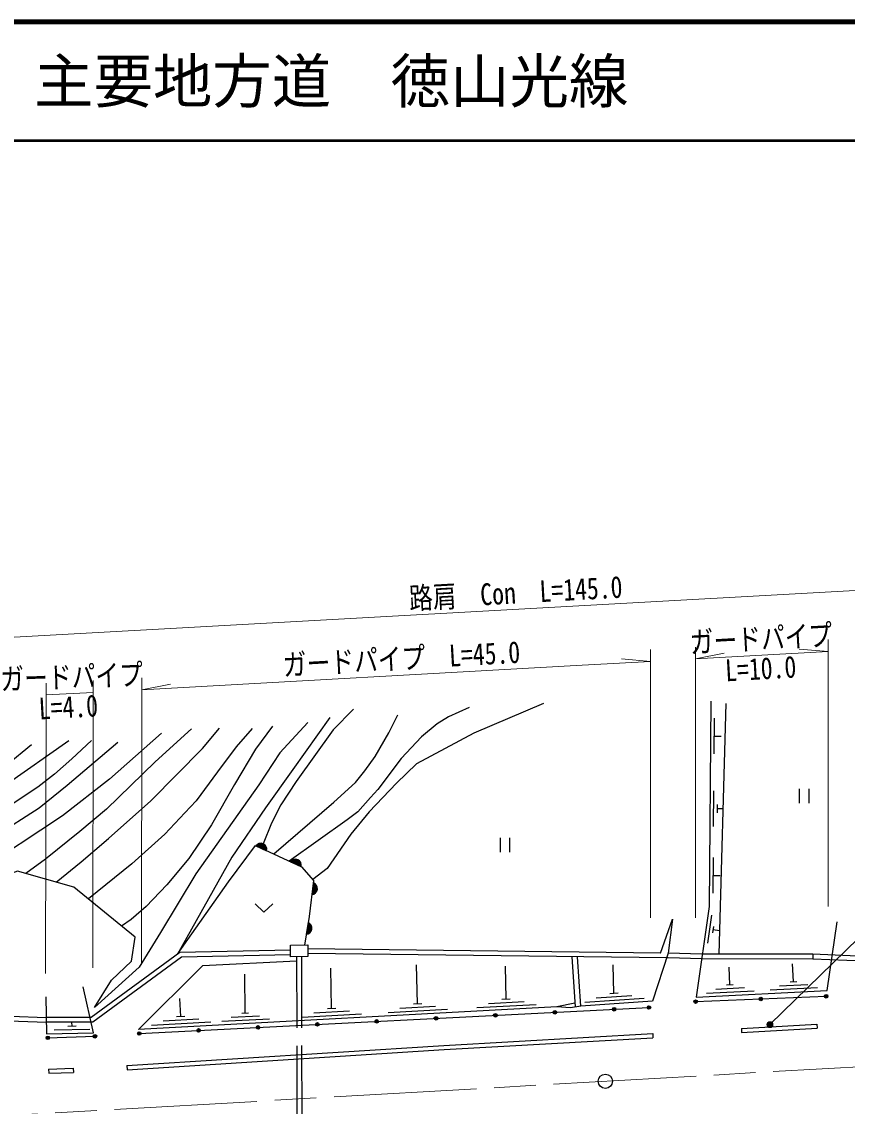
# Model space of a CAD drawing. Units: millimetres at full size, sheet at 1:1000; details may follow other scales. Extents: x 40000 to 680000, y 20000 to 380000.
# Drawn here: x 215198 to 284651, y 288696 to 380000 of the extents above; entities that cross this region are included whole.
import ezdxf
from ezdxf.enums import TextEntityAlignment as Align

# ---------------------------------------------------------------- set-up
doc = ezdxf.new("R2010")
doc.units = ezdxf.units.MM
doc.header["$LTSCALE"] = 1000
doc.linetypes.add('CHAIN', pattern=[18.5, 12, -1.5, 3.5, -1.5])
doc.linetypes.add('DASHED', pattern=[7.5, 6, -1.5])
for name, color, linetype, lineweight in [('M-BGD', 7, 'Continuous', 25), ('M-BMK', 2, 'CHAIN', 13), ('M-BMK-SRVR', 3, 'Continuous', 25), ('M-STR-HTXT', 7, 'Continuous', 13), ('M-TTL', 2, 'Continuous', 140), ('M-TTL-LINE', 7, 'Continuous', 50)]:
    doc.layers.add(name, color=color, linetype=linetype, lineweight=lineweight)
doc.layers.add('M-TTL-TXT', color=7, linetype='Continuous')
doc.styles.add('ＭＳ ゴシック', font='')
doc.styles.get('ＭＳ ゴシック').set_extended_font_data('MS Gothic')

msp = doc.modelspace()

# ---------------------------------------------------------------- hatches: boundary and pattern name
at = {"layer": 'M-BGD'}
for points in [[(234901, 310627, -0.82183), (235801, 310213)], [(237808, 309290, -0.82183), (238708, 308876)], [(239732, 307505, -0.82183), (239610, 306522)], [(239295, 304158, -0.82183), (239131, 303181)], [(271743, 297499, -1), (272043, 297514, -0.41421), (271901, 297357, -0.41421)], [(277230, 297726, -1), (277530, 297741, -0.41421), (277388, 297583, -0.41421)], [(282718, 297952, -1), (283017, 297967, -0.41421), (282875, 297810, -0.41421)], [(259895, 296605, -1), (260194, 296621, -0.41421), (260052, 296463, -0.41421)], [(264888, 296860, -1), (265188, 296876, -0.41421), (265045, 296718, -0.41421)], [(267818, 297010, -1), (268117, 297025, -0.41421), (267975, 296868, -0.41421)], [(244914, 295840, -1), (245214, 295855, -0.41421), (245072, 295698, -0.41421)], [(249908, 296095, -1), (250207, 296110, -0.41421), (250065, 295953, -0.41421)], [(254901, 296350, -1), (255201, 296365, -0.41421), (255059, 296208, -0.41421)], [(224940, 294819, -1), (225240, 294834, -0.41421), (225098, 294677, -0.41421)], [(229934, 295074, -1), (230233, 295090, -0.41421), (230091, 294932, -0.41421)], [(234927, 295330, -1), (235227, 295345, -0.41421), (235085, 295187, -0.41421)], [(239921, 295585, -1), (240220, 295600, -0.41421), (240078, 295443, -0.41421)], [(217246, 294462, -0.41421), (217396, 294612, -0.41421), (217546, 294462, -1)], [(221205, 294590, -0.41421), (221355, 294740, -0.41421), (221505, 294590, -1)]]:
    msp.add_hatch(color=256, dxfattribs=at).paths.add_polyline_path(points)
at = {"layer": 'M-STR-HTXT'}
msp.add_hatch(color=256, dxfattribs=at).paths.add_polyline_path([(278365, 295690, -1), (277926, 295451, -1)])

# ---------------------------------------------------------------- linework, layer by layer
at = {"layer": 'M-BGD'}
for p, q in [((273865, 301497), (274463, 322599)), ((273464, 321358), (273437, 318359)), ((273451, 319858), (274051, 319853)), ((273408, 315259), (273381, 312259)), ((280603, 315412), (280603, 314212)), ((281403, 315412), (281403, 314212)), ((273698, 314106), (273691, 313406)), ((273695, 313756), (274212, 313752)), ((234901, 310627), (235801, 310213)), ((255439, 311291), (255439, 310091)), ((256239, 311291), (256239, 310091)), ((273357, 309633), (273329, 306633)), ((237808, 309290), (238708, 308876)), ((273343, 308133), (273943, 308128)), ((239732, 307505), (239610, 306522)), ((239295, 304158), (239131, 303181)), ((273223, 304799), (272888, 302423)), ((273392, 303846), (273314, 303292)), ((273353, 303569), (273921, 303489)), ((268935, 301591), (239269, 301948)), ((269465, 301185), (239275, 301548)), ((281751, 301494), (272456, 301498)), ((281751, 301494), (281751, 301094)), ((248501, 297336), (248413, 300598)), ((255949, 297736), (255907, 300504)), ((261472, 301281), (261758, 297062)), ((261918, 301276), (262199, 297128)), ((265015, 298221), (264950, 300607)), ((274782, 298925), (274706, 300423)), ((280118, 299194), (280042, 300692)), ((234001, 296556), (233978, 299826)), ((241263, 296947), (241200, 300333)), ((273598, 298565), (275995, 298686)), ((274502, 298911), (275061, 298939)), ((278150, 298494), (282145, 298695)), ((278934, 298834), (281331, 298954)), ((279838, 299179), (280397, 299208)), ((228581, 296265), (228501, 297763)), ((255600, 297718), (256299, 297755)), ((262561, 297453), (267549, 297792)), ((263538, 297820), (266531, 298023)), ((264665, 298197), (265364, 298245)), ((271893, 297507), (282867, 297960)), ((272814, 298226), (276809, 298426)), ((225090, 294827), (267968, 297018)), ((240914, 296928), (241613, 296966)), ((246037, 296603), (251029, 296871)), ((247019, 296956), (250015, 297117)), ((248151, 297317), (248850, 297355)), ((253485, 297003), (258478, 297271)), ((254468, 297356), (257463, 297517)), ((227100, 295885), (230095, 296046)), ((228232, 296246), (228931, 296284)), ((232036, 295850), (236030, 296065)), ((232819, 296192), (235215, 296321)), ((233721, 296541), (234281, 296571)), ((238799, 296213), (243792, 296482)), ((239781, 296567), (242777, 296728)), ((217940, 295122), (220939, 295187)), ((219083, 295447), (219783, 295462)), ((219433, 295454), (219426, 295778)), ((226117, 295532), (231110, 295800)), ((275744, 295258), (282088, 295617)), ((275744, 295258), (275763, 294909)), ((275763, 294909), (282108, 295267)), ((282088, 295617), (282108, 295267)), ((217396, 294462), (221355, 294590)), ((250713, 293820), (268281, 294815)), ((250734, 293470), (268301, 294466)), ((268281, 294815), (268301, 294466)), ((224047, 292126), (250713, 293820)), ((224069, 291777), (250734, 293470)), ((217463, 291830), (219530, 291898)), ((217463, 291830), (217475, 291480)), ((217475, 291480), (219542, 291549)), ((219530, 291898), (219542, 291549)), ((224047, 292126), (224069, 291777))]:
    msp.add_line(p, q, dxfattribs=at)
at = {"layer": 'M-BGD', "linetype": 'DASHED'}
for p, q in [((286154, 301305), (281751, 301494)), ((238323, 301295), (238371, 277496)), ((238723, 301301), (238771, 277511)), ((286030, 300910), (281751, 301094)), ((214132, 295896), (217273, 295774)), ((214254, 296291), (217264, 296174))]:
    msp.add_line(p, q, dxfattribs=at)
at = {"layer": 'M-BGD'}
for points in [[(259106, 322603), (253244, 320106), (248396, 317533), (246729, 315898), (244419, 313480), (242897, 311601), (240899, 308708), (239676, 307791)], [(273178, 322794), (273019, 305504), (271947, 297882), (282952, 298435), (283804, 304227)], [(241114, 321436), (237994, 317061), (235720, 313824), (232887, 309671), (228306, 301494)], [(243112, 322114), (241403, 320375), (238283, 316048), (236999, 314084), (236199, 312529), (235503, 310798)], [(236395, 309940), (241464, 314287), (243265, 315950), (244070, 316941), (244942, 318131), (246085, 320136), (246833, 321646)], [(252836, 322260), (251111, 321485), (250155, 320889), (248824, 319791), (247115, 317979), (245149, 315365), (244554, 314698), (243478, 313483), (242568, 312809), (237692, 309344)], [(229474, 320479), (226432, 317686), (222329, 313699), (220075, 311821), (217202, 309504), (215537, 308301)], [(218096, 307576), (220192, 309271), (222506, 311247), (226073, 314406), (230401, 318811), (231835, 320541)], [(234590, 320505), (233231, 318954), (231665, 316865), (229871, 314420), (228931, 313393), (227229, 311618), (224457, 309095), (220804, 306157)], [(239258, 321010), (236921, 318448), (235141, 315763), (229838, 308255), (226881, 303314), (225079, 300400), (221329, 297025)], [(236308, 320698), (234864, 318767), (233098, 315792), (231159, 312384), (229271, 309555), (227409, 307350), (225656, 305507), (224401, 304412), (223603, 303871)], [(226949, 320096), (222578, 316245), (218619, 313136), (211391, 308391), (206494, 305446), (202600, 303039), (198409, 301098), (187639, 296801)], [(216034, 319136), (211898, 315761), (206996, 312355), (203625, 310543), (196444, 306499), (192318, 304677), (187760, 302939), (183176, 301590), (179998, 300791), (177460, 300474), (174307, 300221)], [(175337, 299038), (177999, 299267), (180847, 299681), (186872, 300948), (188654, 301504), (191318, 302598), (194789, 304196), (199751, 306910), (203372, 309047), (206711, 310952), (209689, 312953), (213796, 315738), (219153, 319488)], [(221055, 319497), (219408, 317934), (217967, 316660), (216560, 315566), (208084, 309943), (202248, 306592), (197548, 303939), (195540, 302884), (193012, 301856), (190763, 301003), (188237, 300183), (183120, 298179)], [(186646, 297969), (188628, 298266), (190202, 298770), (194691, 300677), (199762, 303193), (203373, 305199), (208009, 308228), (212967, 311454), (216666, 313817), (219026, 315720), (223284, 319359)], [(228306, 301494), (232605, 307594), (234874, 310640), (238732, 308865), (239756, 307699), (239379, 304667), (238980, 302272)], [(221329, 297025), (222761, 299302), (224426, 300908), (224731, 302948), (219582, 307155), (214836, 308500), (212136, 307489), (206391, 299510), (203870, 298428), (203261, 297272), (201429, 296656), (196391, 296396), (194785, 295975), (179598, 295326), (178973, 293284), (162545, 292383), (157032, 291932), (105677, 288951)], [(234827, 305749), (235577, 305049), (236327, 305749)], [(268935, 301591), (269958, 304455), (269595, 301583), (268272, 297540), (262238, 297131), (261355, 296998), (260229, 297065)], [(237812, 301839), (228514, 301646), (221041, 296181), (217264, 296174)], [(237820, 301439), (228648, 301249), (221172, 295781), (217273, 295774)], [(261736, 297389), (260229, 297065), (225026, 295173), (230423, 300541), (238324, 300942)], [(281751, 301094), (281742, 301094), (272405, 301098)], [(217226, 297903), (217294, 294807), (221227, 294893), (220381, 298764)]]:
    msp.add_lwpolyline(points, dxfattribs=at)
msp.add_lwpolyline([(237808, 302254), (239264, 302276), (239279, 301310), (237822, 301288)], close=True, dxfattribs=at)
at = {"layer": 'M-BGD', "linetype": 'DASHED'}
for points in [[(272456, 301498), (272411, 301498), (269595, 301583)], [(272405, 301098), (269587, 301183), (269465, 301185)]]:
    msp.add_lwpolyline(points, dxfattribs=at)
at = {"layer": 'M-BGD'}
for centre in [(271893, 297507), (277380, 297733), (282867, 297960), (260044, 296613), (265038, 296868), (267968, 297018), (245064, 295847), (250057, 296103), (255051, 296358), (225090, 294827), (230083, 295082), (235077, 295337), (240070, 295592), (217396, 294462), (221355, 294590)]:
    msp.add_circle(centre, 150, dxfattribs=at)
for centre, start, end in [((235310, 310331), 346.46787, 144.12606), ((238217, 308994), 346.46787, 144.12606), ((239574, 307025), 274.08727, 71.74546), ((239117, 303686), 271.69615, 69.35435)]:
    msp.add_arc(centre, 505, start, end, dxfattribs=at)
at = {"layer": 'M-BMK'}
msp.add_lwpolyline([(382741, 297624), (87650, 280627), (64704, 279891)], dxfattribs=at)
at = {"layer": 'M-BMK-SRVR'}
msp.add_circle((264296, 290802), 600, dxfattribs=at)
at = {"layer": 'M-STR-HTXT'}
for p, q in [((278146, 295571), (319948, 336480)), ((283055, 305517), (283046, 327979)), ((268096, 304558), (268109, 327147)), ((271878, 304556), (271892, 327358)), ((283047, 326978), (271891, 326356)), ((283047, 326978), (280600, 327183)), ((268108, 326146), (265662, 326351)), ((271891, 326356), (274299, 326833)), ((217203, 299881), (217250, 324323)), ((221171, 300361), (221203, 324542)), ((225278, 300721), (225309, 324770)), ((225307, 323768), (227716, 324244)), ((221201, 323540), (217248, 323321))]:
    msp.add_line(p, q, dxfattribs=at)
for points in [[(330790, 334644), (262067, 330817), (161994, 325261), (85784, 320588), (64318, 319899)], [(268108, 326146), (262345, 325825), (225307, 323768)]]:
    msp.add_lwpolyline(points, dxfattribs=at)
msp.add_circle((278146, 295571), 250, dxfattribs=at)
at = {"layer": 'M-TTL'}
msp.add_line((680000, 380000), (40000, 380000), dxfattribs=at)
at = {"layer": 'M-TTL-LINE'}
msp.add_line((40000, 370000), (680000, 370000), dxfattribs=at)

# ---------------------------------------------------------------- texts
at = {"layer": 'M-STR-HTXT', "style": 'ＭＳ ゴシック', "width": 0.8}
for s, rotation, p in [('路肩\u3000Con\u3000L=145.0', 3.178, (256836, 330475)), ('ガードパイプ', 3.188, (277472, 326615)), ('ガードパイプ\u3000L=45.0', 3.178, (247226, 324934)), ('ガードパイプ', 2.076, (219452, 323393))]:
    msp.add_text(s, height=1833, rotation=rotation, dxfattribs=at).set_placement(p, align=Align.BOTTOM_CENTER)
for s, p in [('L=10.0', (277313, 326463)), ('L=4.0', (219069, 323226))]:
    msp.add_text(s, height=1833, rotation=3.188, dxfattribs=at).set_placement(p, align=Align.TOP_CENTER)
at = {"layer": 'M-TTL-TXT', "style": 'ＭＳ ゴシック'}
msp.add_text('主要地方道\u3000徳山光線', height=3666, dxfattribs=at).set_placement((216234, 375000), align=Align.MIDDLE_LEFT)

doc.saveas('drawing.dxf')
